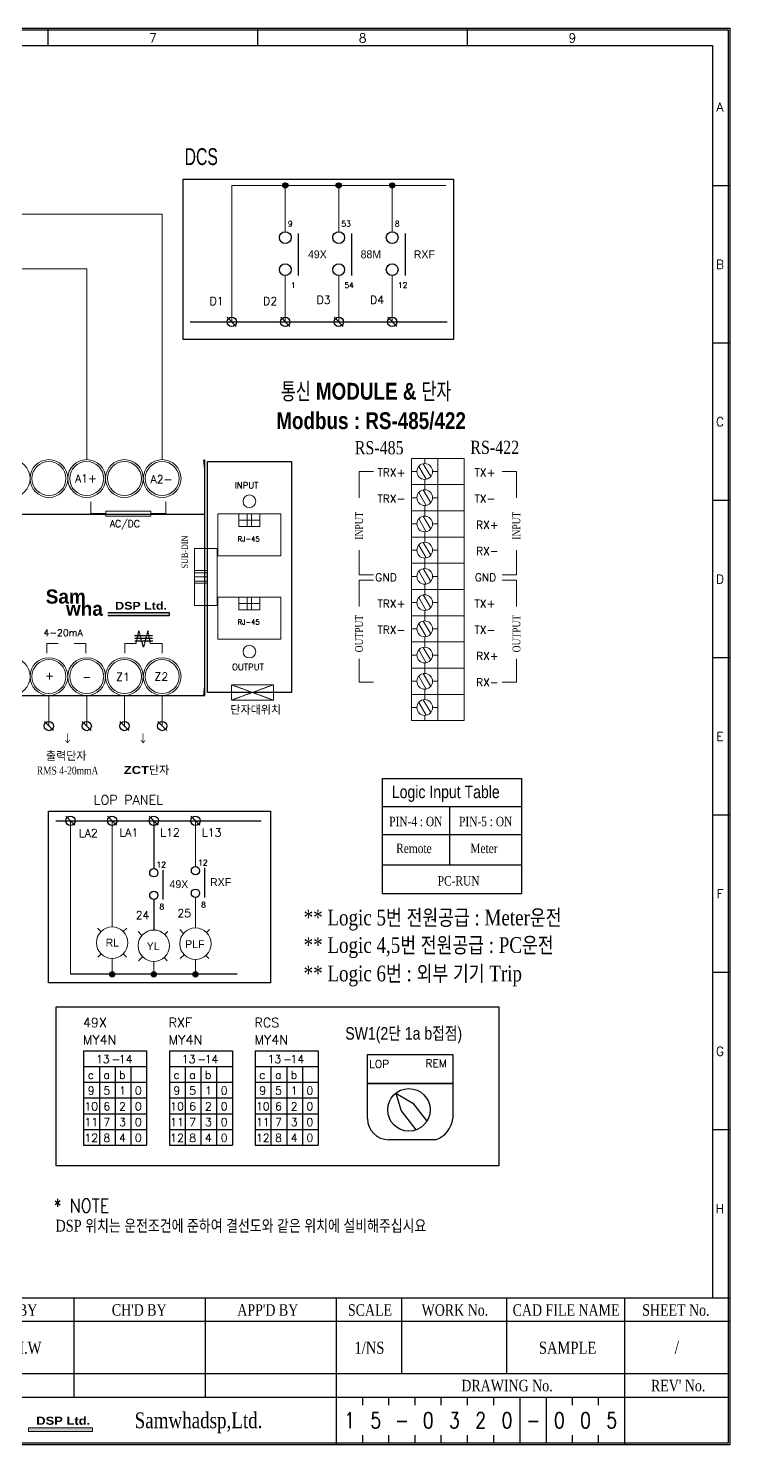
# Model space of a CAD drawing. Header units: millimetres. Extents: x 107 to 2900, y 85 to 3996.
# Drawn here: x 647 to 936, y 710 to 1293 of the extents above; entities that cross this region are included whole.
import ezdxf
from ezdxf.enums import TextEntityAlignment as Align
from ezdxf.lldxf.tags import DXFTag

# ---------------------------------------------------------------- set-up
doc = ezdxf.new("R2010")
doc.units = ezdxf.units.MM
doc.linetypes.add('DASHED2', pattern=[0.375, 0.25, -0.125])
for name, color, linetype in [('20', 2, 'Continuous'), ('30', 3, 'Continuous'), ('40', 4, 'Continuous'), ('70', 7, 'Continuous'), ('ASHADE', 7, 'Continuous')]:
    doc.layers.add(name, color=color, linetype=linetype)
doc.styles.add('ROMANC', font='ROMANC.SHX', dxfattribs={"width": 0.85})
doc.styles.add('ROMANS', font='ROMANS.shx', dxfattribs={"width": 0.7})
doc.styles.add('SD', font='ROMAND.shx', dxfattribs={"width": 0.8})
doc.styles.add('SIMPLEX', font='SIMPLEX')
doc.styles.add('SS', font='batang.ttc', dxfattribs={"width": 0.8})
doc.styles.get("Standard").update_dxf_attribs({"font": 'BareunDotumPro1.ttf'})
doc.styles.add('STYLE2', font='romant.shx')
doc.styles.add('굴림체', font='arial.ttf')
tags = doc.linetypes.add('HIDDEN', pattern=[0.375, 0.25, -0.125]).pattern_tags.tags
tags[6:7] = [DXFTag(74, 4), DXFTag(75, 0), DXFTag(340, '0'), DXFTag(46, 1.0), DXFTag(50, 0.0), DXFTag(44, 0.0), DXFTag(45, 0.0)]
tags[4:5] = [DXFTag(74, 4), DXFTag(75, 0), DXFTag(340, '0'), DXFTag(46, 1.0), DXFTag(50, 0.0), DXFTag(44, 0.0), DXFTag(45, 0.0)]

# ---------------------------------------------------------------- blocks, each defined once
blk = doc.blocks.new('abcde')
at = {"layer": 'ASHADE', "lineweight": 5}
blk.add_hatch(color=5, dxfattribs=at).paths.add_polyline_path([(6745.2, 94.9), (6745.2, 103.3), (6891.6, 103.3), (6891.6, 94.9)])
for p, q in [((6745.2, 94.9), (6745.2, 103.3)), ((6891.6, 103.3), (6891.6, 94.9))]:
    blk.add_line(p, q, dxfattribs=at)
at = {"layer": 'ASHADE', "color": 5, "lineweight": 5}
for p, q in [((6745.2, 103.3), (6891.6, 103.3)), ((6891.6, 94.9), (6745.2, 94.9))]:
    blk.add_line(p, q, dxfattribs=at)
at = {"layer": 'ASHADE', "lineweight": 5, "insert": (6763.1, 128.4), "char_height": 18.526, "width": 329.625, "attachment_point": 1}
blk.add_mtext('{\\fArial Black|b0|i0|c0|p34;DSP Ltd.}', dxfattribs=at)

msp = doc.modelspace()

# ---------------------------------------------------------------- hatches: boundary and pattern name
msp.add_hatch(color=5).paths.add_polyline_path([(679.904, 1050.874), (679.904, 1052.313), (705.185, 1052.313), (705.185, 1050.874)])
at = {"layer": '70'}
h = msp.add_hatch(dxfattribs=at)
h.set_pattern_fill('ANSI33', color=256, scale=2.16, style=0)
h.set_pattern_definition([(45, (2493.60167, 639.5972), (-0.38183766, 0.38183766), []), (45, (2493.9835, 639.5972), (-0.38183766, 0.38183766), [0.27, -0.135])])
h.paths.add_polyline_path([(753.057, 1229.198, 0.4142136), (751.977, 1228.118, 0.4142136), (753.057, 1227.038)])
h.paths.add_polyline_path([(753.057, 1229.198), (753.057, 1228.118), (754.137, 1228.118, 0.4142136)])
h.paths.add_polyline_path([(754.137, 1228.118), (753.057, 1228.118), (753.057, 1227.038, 0.4142136)])
h = msp.add_hatch(dxfattribs=at)
h.set_pattern_fill('ANSI33', color=256, scale=2.16, style=0)
h.set_pattern_definition([(45, (2515.6344, 639.5972), (-0.38183766, 0.38183766), []), (45, (2516.01626, 639.5972), (-0.38183766, 0.38183766), [0.27, -0.135])])
h.paths.add_polyline_path([(775.089, 1229.198, 0.4142136), (774.009, 1228.118, 0.4142136), (775.089, 1227.038)])
h.paths.add_polyline_path([(775.089, 1229.198), (775.089, 1228.118), (776.169, 1228.118, 0.4142136)])
h.paths.add_polyline_path([(776.169, 1228.118), (775.089, 1228.118), (775.089, 1227.038, 0.4142136)])
h = msp.add_hatch(dxfattribs=at)
h.set_pattern_fill('ANSI33', color=256, scale=2.16, style=0)
h.set_pattern_definition([(45, (2537.66717, 639.5972), (-0.38183766, 0.38183766), []), (45, (2538.049, 639.5972), (-0.38183766, 0.38183766), [0.27, -0.135])])
h.paths.add_polyline_path([(797.122, 1229.198, 0.4142136), (796.042, 1228.118, 0.4142136), (797.122, 1227.038)])
h.paths.add_polyline_path([(797.122, 1229.198), (797.122, 1228.118), (798.202, 1228.118, 0.4142136)])
h.paths.add_polyline_path([(798.202, 1228.118), (797.122, 1228.118), (797.122, 1227.038, 0.4142136)])
h = msp.add_hatch(dxfattribs=at)
h.set_pattern_fill('ANSI33', color=256, scale=2.16, style=0)
h.set_pattern_definition([(45, (2422.28194, 314.7752), (-0.38183766, 0.38183766), []), (45, (2422.6638, 314.7752), (-0.38183766, 0.38183766), [0.27, -0.135])])
h.paths.add_polyline_path([(681.737, 904.376, 0.4142136), (680.657, 903.296, 0.4142136), (681.737, 902.216)])
h.paths.add_polyline_path([(681.737, 904.376), (681.737, 903.296), (682.817, 903.296, 0.4142136)])
h.paths.add_polyline_path([(682.817, 903.296), (681.737, 903.296), (681.737, 902.216, 0.4142136)])
h = msp.add_hatch(dxfattribs=at)
h.set_pattern_fill('ANSI33', color=256, scale=2.16, style=0)
h.set_pattern_definition([(45, (2439.4466, 314.7752), (-0.38183766, 0.38183766), []), (45, (2439.8284, 314.7752), (-0.38183766, 0.38183766), [0.27, -0.135])])
h.paths.add_polyline_path([(698.902, 904.376, 0.4142136), (697.822, 903.296, 0.4142136), (698.902, 902.216)])
h.paths.add_polyline_path([(698.902, 904.376), (698.902, 903.296), (699.982, 903.296, 0.4142136)])
h.paths.add_polyline_path([(699.982, 903.296), (698.902, 903.296), (698.902, 902.216, 0.4142136)])
h = msp.add_hatch(dxfattribs=at)
h.set_pattern_fill('ANSI33', color=256, scale=2.16, style=0)
h.set_pattern_definition([(45, (2456.611, 314.7752), (-0.38183766, 0.38183766), []), (45, (2456.99285, 314.7752), (-0.38183766, 0.38183766), [0.27, -0.135])])
h.paths.add_polyline_path([(716.066, 904.376, 0.4142136), (714.986, 903.296, 0.4142136), (716.066, 902.216)])
h.paths.add_polyline_path([(716.066, 904.376), (716.066, 903.296), (717.146, 903.296, 0.4142136)])
h.paths.add_polyline_path([(717.146, 903.296), (716.066, 903.296), (716.066, 902.216, 0.4142136)])

# ---------------------------------------------------------------- linework, layer by layer
at = {"color": 0, "lineweight": 15}
for p, q in [((819.155, 1228.118), (731.013, 1228.118)), ((702.348, 1216.227), (370.634, 1216.227)), ((671.244, 1193.747), (378.78, 1193.747)), ((664.572, 966.531), (664.572, 903.296)), ((681.736, 966.532), (681.736, 922.784))]:
    msp.add_line(p, q, dxfattribs=at)
at = {"color": 0}
for p, q in [((758.353, 1208.26), (758.353, 1190.988)), ((780.386, 1208.26), (780.386, 1190.988)), ((802.418, 1208.26), (802.418, 1190.988)), ((732.866, 1170.063), (729.16, 1173.816)), ((754.899, 1170.063), (751.192, 1173.816)), ((776.932, 1170.063), (773.225, 1173.816)), ((798.965, 1170.063), (795.258, 1173.816)), ((657.557, 1003.646), (653.85, 1007.399)), ((673.109, 1003.646), (669.402, 1007.399)), ((688.651, 1003.646), (684.944, 1007.399)), ((704.203, 1003.646), (700.496, 1007.399)), ((666.425, 964.655), (662.718, 968.408)), ((683.59, 964.655), (679.883, 968.408)), ((700.753, 964.655), (697.046, 968.408)), ((717.917, 964.655), (714.21, 968.408)), ((702.577, 946.222), (702.577, 934.131)), ((719.742, 947.062), (719.742, 934.972))]:
    msp.add_line(p, q, dxfattribs=at)
at = {"linetype": 'DASHED2'}
for p, q in [((713.9, 1171.94), (819.815, 1171.94)), ((658.508, 966.532), (743.125, 966.532))]:
    msp.add_line(p, q, dxfattribs=at)
at = {"color": 7, "lineweight": 30}
for p, q in [((719.92, 1018.141), (719.92, 1115.167)), ((719.92, 1092.667), (389.356, 1092.667)), ((389.356, 1018.141), (719.92, 1018.141))]:
    msp.add_line(p, q, dxfattribs=at)
at = {"color": 5}
for p, q in [((679.904, 1052.313), (705.185, 1052.313)), ((705.185, 1050.874), (679.904, 1050.874)), ((705.185, 1052.313), (705.185, 1050.874))]:
    msp.add_line(p, q, dxfattribs=at)
at = {"color": 7, "linetype": 'DASHED2'}
for p, q in [((691.62, 1039.431), (692.773, 1044.655)), ((694.608, 1037.988), (692.773, 1044.655)), ((696.443, 1044.655), (694.608, 1037.988)), ((697.596, 1039.431), (696.443, 1044.655))]:
    msp.add_line(p, q, dxfattribs=at)
at = {"color": 7}
for p, q in [((694.679, 1042.606), (691.009, 1042.606)), ((694.71, 1041.558), (691.04, 1041.558)), ((694.814, 1040.515), (691.144, 1040.515)), ((698.349, 1042.606), (694.679, 1042.606)), ((698.38, 1041.558), (694.71, 1041.558)), ((698.484, 1040.515), (694.814, 1040.515))]:
    msp.add_line(p, q, dxfattribs=at)
for p, q in [((793.14, 936.362), (793.14, 983.873)), ((793.14, 983.873), (850.373, 983.873)), ((850.373, 983.873), (850.373, 936.362)), ((793.14, 972.341), (850.373, 972.341)), ((820.833, 948.355), (820.833, 972.341)), ((698.9, 966.532), (698.9, 946.789)), ((793.14, 960.809), (850.373, 960.809)), ((793.14, 948.355), (850.373, 948.355)), ((698.9, 934.131), (698.9, 921.523)), ((850.373, 936.362), (793.14, 936.362)), ((677.125, 920.856), (675.652, 922.329)), ((686.348, 920.856), (687.82, 922.329)), ((711.183, 920.146), (709.624, 921.705)), ((720.599, 920.512), (721.792, 921.705)), ((694.019, 919.306), (692.46, 920.865)), ((703.434, 919.672), (704.628, 920.865)), ((675.848, 910.356), (677.184, 911.692)), ((687.625, 910.356), (686.289, 911.692)), ((692.655, 908.892), (694.271, 910.508)), ((704.433, 908.892), (703.162, 910.163)), ((709.819, 909.733), (711.435, 911.348)), ((721.597, 909.733), (720.326, 911.003)), ((733.23, 903.296), (664.572, 903.296)), ((670.005, 871.791), (695.925, 871.791)), ((670.005, 871.791), (670.005, 832.911)), ((695.925, 871.791), (695.925, 832.911)), ((705.35, 871.791), (731.27, 871.791)), ((705.35, 871.791), (705.35, 832.911)), ((731.27, 871.791), (731.27, 832.911)), ((740.695, 871.791), (766.615, 871.791)), ((740.695, 871.791), (740.695, 832.911)), ((766.615, 871.791), (766.615, 832.911)), ((670.005, 865.311), (695.925, 865.311)), ((676.485, 865.311), (676.485, 832.911)), ((682.965, 865.311), (682.965, 832.911)), ((689.445, 865.311), (689.445, 832.911)), ((705.35, 865.311), (731.27, 865.311)), ((711.83, 865.311), (711.83, 832.911)), ((718.31, 865.311), (718.31, 832.911)), ((724.79, 865.311), (724.79, 832.911)), ((740.695, 865.311), (766.615, 865.311)), ((747.175, 865.311), (747.175, 832.911)), ((753.655, 865.311), (753.655, 832.911)), ((760.135, 865.311), (760.135, 832.911)), ((670.005, 858.831), (695.925, 858.831)), ((705.35, 858.831), (731.27, 858.831)), ((740.695, 858.831), (766.615, 858.831)), ((786.927, 858.315), (822.065, 858.315)), ((786.927, 843.844), (786.927, 858.315)), ((822.065, 858.315), (822.065, 843.906)), ((670.005, 852.351), (695.925, 852.351)), ((705.35, 852.351), (731.27, 852.351)), ((740.695, 852.351), (766.615, 852.351)), ((798.633, 854.362), (800.771, 847.031)), ((798.633, 854.362), (805.621, 850.228)), ((670.005, 845.871), (695.925, 845.871)), ((705.35, 845.871), (731.27, 845.871)), ((740.695, 845.871), (766.615, 845.871)), ((800.771, 847.031), (806.851, 839.201)), ((805.621, 850.228), (811.388, 842.802)), ((670.005, 839.391), (695.925, 839.391)), ((705.35, 839.391), (731.27, 839.391)), ((740.695, 839.391), (766.615, 839.391)), ((814.851, 835.167), (795.679, 835.167)), ((670.005, 832.911), (695.925, 832.911)), ((705.35, 832.911), (731.27, 832.911)), ((740.695, 832.911), (766.615, 832.911))]:
    msp.add_line(p, q)
at = {"color": 1}
for points in [[(710.941, 1230.68), (822.307, 1230.68), (822.307, 1164.646), (710.941, 1164.646)], [(655.505, 970.459), (746.962, 970.459), (746.962, 899.831), (655.505, 899.831)]]:
    msp.add_lwpolyline(points, close=True, dxfattribs=at)
at = {"color": 3}
msp.add_lwpolyline([(658.683, 889.891), (841.097, 889.891), (841.097, 824.44), (658.683, 824.44)], close=True, dxfattribs=at)
msp.add_lwpolyline([(786.927, 870.255), (822.065, 870.255), (822.065, 858.315), (786.927, 858.315)], close=True)
at = {"color": 0}
for centre, radius in [((753.057, 1206.64), 2.43), ((775.089, 1206.64), 2.43), ((797.122, 1206.64), 2.43), ((753.057, 1193.418), 2.43), ((775.089, 1193.418), 2.43), ((797.122, 1193.418), 2.43), ((731.013, 1171.94), 1.924), ((753.046, 1171.94), 1.924), ((775.078, 1171.94), 1.924), ((797.111, 1171.94), 1.924), ((655.703, 1005.522), 1.924), ((671.255, 1005.522), 1.924), ((686.797, 1005.522), 1.924), ((702.349, 1005.522), 1.924), ((664.572, 966.532), 1.924), ((681.736, 966.532), 1.924), ((698.9, 966.532), 1.924), ((716.064, 966.532), 1.924), ((698.9, 945.088), 1.701), ((716.064, 945.928), 1.701), ((698.9, 935.832), 1.701), ((716.064, 936.673), 1.701)]:
    msp.add_circle(centre, radius, dxfattribs=at)
at = {"color": 7, "lineweight": 15}
for centre, radius in [((640.154, 1107.423), 7.774), ((655.702, 1107.423), 7.774), ((655.704, 1107.423), 6.998), ((671.251, 1107.423), 7.775), ((671.251, 1107.423), 6.997), ((686.8, 1107.423), 7.774), ((686.802, 1107.423), 6.997), ((702.349, 1107.423), 7.775), ((702.348, 1107.423), 6.996), ((640.154, 1025.887), 7.774), ((655.702, 1025.887), 7.774), ((655.704, 1025.887), 6.998), ((671.251, 1025.887), 7.775), ((671.251, 1025.887), 6.997), ((686.8, 1025.887), 7.774), ((686.802, 1025.887), 6.997), ((702.349, 1025.887), 7.775), ((702.348, 1025.887), 6.996)]:
    msp.add_circle(centre, radius, dxfattribs=at)
msp.add_circle((803.993, 847.459), 8.739)
for centre, radius, start, end in [((795.679, 843.906), 8.739, 180, 270), ((811.797, 845.035), 10.33, 287.196567, 353.724242)]:
    msp.add_arc(centre, radius, start, end)
for points in [[(719.423, 1115.167), (719.423, 1115.155), (719.414, 1115.147), (719.404, 1115.147), (719.393, 1115.147), (719.385, 1115.155), (719.385, 1115.167), (719.385, 1115.177), (719.393, 1115.188), (719.404, 1115.188), (719.414, 1115.188), (719.423, 1115.177), (719.423, 1115.167)], [(719.938, 1027.007), (719.938, 1026.995), (719.932, 1026.988), (719.92, 1026.988), (719.909, 1026.988), (719.897, 1026.995), (719.897, 1027.007), (719.897, 1027.016), (719.909, 1027.026), (719.92, 1027.026), (719.932, 1027.026), (719.938, 1027.016), (719.938, 1027.007)], [(719.423, 1018.141), (719.423, 1018.132), (719.414, 1018.123), (719.404, 1018.123), (719.393, 1018.123), (719.385, 1018.132), (719.385, 1018.141), (719.385, 1018.153), (719.393, 1018.162), (719.404, 1018.162), (719.414, 1018.162), (719.423, 1018.153), (719.423, 1018.141)]]:
    msp.add_open_spline(points, degree=3, knots=[0, 0, 0, 0, 1, 1, 1, 2, 2, 2, 3, 3, 3, 4, 4, 4, 4], dxfattribs=at)
for points in [[(719.92, 1109.944), (719.77, 1111.688), (719.596, 1113.428), (719.404, 1115.167)], [(719.404, 1018.141), (719.596, 1019.881), (719.77, 1021.622), (719.92, 1023.366)]]:
    msp.add_open_spline(points, degree=3, dxfattribs=at)
at = {"layer": '20', "color": 7}
for p, q in [((122.478, 1285.675), (929.022, 1285.675)), ((929.022, 1285.675), (929.022, 770.083))]:
    msp.add_line(p, q, dxfattribs=at)
at = {"layer": '30', "color": 7}
for p, q in [((655.35, 1285.675), (655.35, 1292.803)), ((741.75, 1285.675), (741.75, 1292.803)), ((828.15, 1285.675), (828.15, 1292.803)), ((936.15, 1228.003), (929.022, 1228.003)), ((936.15, 1163.203), (929.022, 1163.203)), ((936.15, 1098.403), (929.022, 1098.403)), ((936.15, 1033.603), (929.022, 1033.603)), ((936.15, 968.803), (929.022, 968.803)), ((936.15, 904.003), (929.022, 904.003)), ((936.15, 839.203), (929.022, 839.203))]:
    msp.add_line(p, q, dxfattribs=at)
at = {"layer": '40', "color": 7}
for p, q in [((666.15, 729.043), (666.15, 770.083)), ((720.15, 729.043), (720.15, 770.083)), ((774.15, 709.603), (774.15, 770.083)), ((801.15, 738.763), (801.15, 770.083)), ((844.35, 738.763), (844.35, 770.083)), ((892.95, 738.763), (892.95, 770.083)), ((936.15, 760.363), (612.15, 760.363)), ((935.718, 738.763), (612.15, 738.763)), ((892.95, 709.603), (892.95, 738.763)), ((935.718, 729.043), (612.15, 729.043)), ((784.95, 725.803), (784.95, 729.043)), ((795.75, 725.803), (795.75, 729.043)), ((806.55, 725.803), (806.55, 729.043)), ((817.35, 725.803), (817.35, 729.043)), ((828.15, 725.803), (828.15, 729.043)), ((838.982, 725.803), (838.982, 729.043)), ((871.35, 725.803), (871.35, 729.043)), ((882.15, 725.803), (882.15, 729.043)), ((784.95, 710.251), (784.95, 713.491)), ((795.75, 710.251), (795.75, 713.491)), ((806.55, 710.251), (806.55, 713.491)), ((817.35, 710.251), (817.35, 713.491)), ((828.15, 710.251), (828.15, 713.491)), ((838.982, 710.251), (838.982, 713.491)), ((871.35, 710.251), (871.35, 713.491)), ((882.15, 710.251), (882.15, 713.491))]:
    msp.add_line(p, q, dxfattribs=at)
at = {"layer": '40', "color": 7, "linetype": 'HIDDEN'}
for p, q in [((849.896, 710.251), (849.896, 729.043)), ((860.696, 710.251), (860.696, 729.043))]:
    msp.add_line(p, q, dxfattribs=at)
at = {"layer": '70', "lineweight": 15}
for p, q in [((731.013, 1228.118), (731.013, 1171.94)), ((753.057, 1228.118), (753.057, 1209.07)), ((775.089, 1228.118), (775.089, 1209.07)), ((797.122, 1228.118), (797.122, 1209.07)), ((702.35, 1115.167), (702.348, 1216.227)), ((671.246, 1115.167), (671.244, 1193.747)), ((753.046, 1190.988), (753.046, 1171.94)), ((775.078, 1190.988), (775.078, 1171.94)), ((797.111, 1190.988), (797.111, 1171.94)), ((702.349, 1131.761), (702.349, 1148.337)), ((826.708, 1115.731), (805.108, 1115.731)), ((805.108, 1115.731), (805.108, 1104.931)), ((810.508, 1115.731), (810.508, 1113.571)), ((815.908, 1115.731), (815.908, 1104.931)), ((826.708, 1115.731), (826.708, 1104.931)), ((789.351, 1110.331), (783.508, 1110.331)), ((783.508, 1110.331), (783.508, 1099.531)), ((807.268, 1110.331), (805.108, 1110.331)), ((808.045, 1112.437), (811.1, 1107.146)), ((809.916, 1113.517), (812.97, 1108.226)), ((815.908, 1110.331), (813.748, 1110.331)), ((842.465, 1110.331), (848.308, 1110.331)), ((848.308, 1110.331), (848.308, 1099.531)), ((826.708, 1104.931), (805.108, 1104.931)), ((826.708, 1104.931), (805.108, 1104.931)), ((805.108, 1104.931), (805.108, 1094.131)), ((809.916, 1102.717), (812.97, 1097.426)), ((810.508, 1107.091), (810.508, 1104.931)), ((810.508, 1104.931), (810.508, 1102.771)), ((815.908, 1104.931), (815.908, 1094.131)), ((826.708, 1104.931), (826.708, 1094.131)), ((672.944, 1093.003), (672.944, 1097.825)), ((703.849, 1093.003), (703.849, 1097.825)), ((807.268, 1099.531), (805.108, 1099.531)), ((808.045, 1101.637), (811.1, 1096.346)), ((815.908, 1099.531), (813.748, 1099.531)), ((679.165, 1093.003), (672.944, 1093.003)), ((679.165, 1094.024), (697.628, 1094.024)), ((679.165, 1091.914), (679.165, 1094.024)), ((697.628, 1091.914), (679.165, 1091.914)), ((697.628, 1091.914), (697.628, 1094.024)), ((697.628, 1093.003), (703.849, 1093.003)), ((826.708, 1094.131), (805.108, 1094.131)), ((826.708, 1094.131), (805.108, 1094.131)), ((805.108, 1094.131), (805.108, 1083.331)), ((808.045, 1090.837), (811.1, 1085.546)), ((809.916, 1091.917), (812.97, 1086.626)), ((810.508, 1096.291), (810.508, 1094.131)), ((810.508, 1094.131), (810.508, 1091.971)), ((815.908, 1094.131), (815.908, 1083.331)), ((826.708, 1094.131), (826.708, 1083.331)), ((807.268, 1088.731), (805.108, 1088.731)), ((810.508, 1085.491), (810.508, 1083.331)), ((815.908, 1088.731), (813.748, 1088.731)), ((805.108, 1083.331), (805.108, 1072.531)), ((826.708, 1083.331), (805.108, 1083.331)), ((826.708, 1083.331), (805.108, 1083.331)), ((808.045, 1080.037), (811.1, 1074.746)), ((809.916, 1081.117), (812.97, 1075.826)), ((810.508, 1083.331), (810.508, 1081.171)), ((815.908, 1083.331), (815.908, 1072.531)), ((826.708, 1083.331), (826.708, 1072.531)), ((715.713, 1078.664), (715.713, 1055.119)), ((715.713, 1078.664), (720.97, 1078.664)), ((720.97, 1078.664), (720.97, 1055.119)), ((783.508, 1077.931), (783.508, 1067.793)), ((807.268, 1077.931), (805.108, 1077.931)), ((810.508, 1074.691), (810.508, 1072.531)), ((815.908, 1077.931), (813.748, 1077.931)), ((848.308, 1077.931), (848.308, 1067.793)), ((720.97, 1069.488), (715.713, 1069.488)), ((715.713, 1064.295), (715.713, 1069.488)), ((720.97, 1068.623), (715.713, 1068.623)), ((720.97, 1064.295), (720.97, 1069.488)), ((789.351, 1067.793), (783.508, 1067.793)), ((826.708, 1072.531), (805.108, 1072.531)), ((826.708, 1072.531), (805.108, 1072.531)), ((805.108, 1072.531), (805.108, 1061.731)), ((808.045, 1069.237), (811.1, 1063.946)), ((809.916, 1070.317), (812.97, 1065.026)), ((810.508, 1072.531), (810.508, 1070.371)), ((815.908, 1072.531), (815.908, 1061.731)), ((826.708, 1072.531), (826.708, 1061.731)), ((842.465, 1067.793), (848.308, 1067.793)), ((715.713, 1066.891), (720.97, 1066.891)), ((720.97, 1066.891), (715.713, 1066.891)), ((720.97, 1065.16), (715.713, 1065.16)), ((720.97, 1064.295), (715.713, 1064.295)), ((789.351, 1065.545), (783.508, 1065.545)), ((783.508, 1065.545), (783.508, 1054.745)), ((807.268, 1067.131), (805.108, 1067.131)), ((826.708, 1061.731), (805.108, 1061.731)), ((826.708, 1061.731), (805.108, 1061.731)), ((805.108, 1061.731), (805.108, 1050.931)), ((810.508, 1063.891), (810.508, 1061.731)), ((810.508, 1061.731), (810.508, 1059.571)), ((815.908, 1067.131), (813.748, 1067.131)), ((815.908, 1061.731), (815.908, 1050.931)), ((826.708, 1061.731), (826.708, 1050.931)), ((842.465, 1065.545), (848.308, 1065.545)), ((848.308, 1065.545), (848.308, 1054.745)), ((807.268, 1056.331), (805.108, 1056.331)), ((808.045, 1058.437), (811.1, 1053.146)), ((809.916, 1059.517), (812.97, 1054.226)), ((815.908, 1056.331), (813.748, 1056.331)), ((720.97, 1055.119), (715.713, 1055.119)), ((826.708, 1050.931), (805.108, 1050.931)), ((826.708, 1050.931), (805.108, 1050.931)), ((805.108, 1050.931), (805.108, 1040.131)), ((810.508, 1053.091), (810.508, 1050.931)), ((810.508, 1050.931), (810.508, 1048.771)), ((815.908, 1050.931), (815.908, 1040.131)), ((826.708, 1050.931), (826.708, 1040.131)), ((807.268, 1045.531), (805.108, 1045.531)), ((808.045, 1047.637), (811.1, 1042.346)), ((809.916, 1048.717), (812.97, 1043.426)), ((815.908, 1045.531), (813.748, 1045.531)), ((654.845, 1039.431), (654.845, 1035.484)), ((659.434, 1039.431), (654.845, 1039.431)), ((666.079, 1039.431), (670.868, 1039.431)), ((670.868, 1039.431), (670.868, 1035.484)), ((687.031, 1039.431), (687.031, 1035.484)), ((691.62, 1039.431), (687.031, 1039.431)), ((697.596, 1039.431), (702.384, 1039.431)), ((702.384, 1039.431), (702.384, 1035.484)), ((826.708, 1040.131), (805.108, 1040.131)), ((826.708, 1040.131), (805.108, 1040.131)), ((805.108, 1040.131), (805.108, 1029.331)), ((810.508, 1042.291), (810.508, 1040.131)), ((810.508, 1040.131), (810.508, 1037.971)), ((815.908, 1040.131), (815.908, 1029.331)), ((826.708, 1040.131), (826.708, 1029.331)), ((783.508, 1033.145), (783.508, 1023.567)), ((807.268, 1034.731), (805.108, 1034.731)), ((808.045, 1036.837), (811.1, 1031.546)), ((809.916, 1037.917), (812.97, 1032.626)), ((815.908, 1034.731), (813.748, 1034.731)), ((848.308, 1033.145), (848.308, 1023.567)), ((826.708, 1029.331), (805.108, 1029.331)), ((826.708, 1029.331), (805.108, 1029.331)), ((826.708, 1029.331), (805.108, 1029.331)), ((805.108, 1029.331), (805.108, 1018.531)), ((809.916, 1027.117), (812.97, 1021.826)), ((810.508, 1031.491), (810.508, 1029.331)), ((810.508, 1029.331), (810.508, 1027.171)), ((815.908, 1029.331), (815.908, 1018.531)), ((826.708, 1029.331), (826.708, 1018.531)), ((789.351, 1023.567), (783.508, 1023.567)), ((807.268, 1023.931), (805.108, 1023.931)), ((808.045, 1026.037), (811.1, 1020.746)), ((810.508, 1020.691), (810.508, 1018.531)), ((815.908, 1023.931), (813.748, 1023.931)), ((842.465, 1023.567), (848.308, 1023.567)), ((655.703, 1005.522), (655.703, 1018.113)), ((671.255, 1005.522), (671.255, 1018.112)), ((686.797, 1005.522), (686.797, 1018.113)), ((702.349, 1005.522), (702.349, 1018.112)), ((826.708, 1018.531), (805.108, 1018.531)), ((826.708, 1018.531), (805.108, 1018.531)), ((805.108, 1018.531), (805.108, 1007.731)), ((808.045, 1015.237), (811.1, 1009.946)), ((809.916, 1016.317), (812.97, 1011.026)), ((810.508, 1018.531), (810.508, 1016.371)), ((815.908, 1018.531), (815.908, 1007.731)), ((826.708, 1018.531), (826.708, 1007.731)), ((807.268, 1013.131), (805.108, 1013.131)), ((810.508, 1009.891), (810.508, 1007.731)), ((815.908, 1013.131), (813.748, 1013.131)), ((826.708, 1007.731), (805.108, 1007.731)), ((716.064, 947.629), (716.064, 966.532)), ((716.064, 922.363), (716.064, 934.972)), ((681.737, 903.296), (681.736, 909.824)), ((698.902, 903.296), (698.9, 908.563)), ((716.066, 903.296), (716.065, 909.403))]:
    msp.add_line(p, q, dxfattribs=at)
at = {"layer": '70', "lineweight": 30}
for p, q in [((720.97, 1019.282), (720.97, 1114.501)), ((720.97, 1114.501), (755.595, 1114.501)), ((755.595, 1114.501), (755.595, 1019.282)), ((755.595, 1019.282), (720.97, 1019.282))]:
    msp.add_line(p, q, dxfattribs=at)
at = {"layer": '70', "color": 4, "lineweight": 15}
for p, q in [((725.298, 1075.548), (725.298, 1092.86)), ((725.298, 1092.86), (751.267, 1092.86)), ((733.955, 1087.666), (733.955, 1092.86)), ((737.417, 1087.666), (737.417, 1092.86)), ((739.148, 1092.86), (739.148, 1087.666)), ((742.611, 1092.86), (742.611, 1087.666)), ((751.267, 1092.86), (751.267, 1075.548)), ((733.955, 1090.263), (742.611, 1090.263)), ((733.955, 1087.666), (742.611, 1087.666)), ((751.267, 1075.548), (725.298, 1075.548)), ((725.298, 1058.586), (751.267, 1058.586)), ((725.298, 1041.274), (725.298, 1058.586)), ((733.955, 1053.392), (733.955, 1058.586)), ((733.955, 1055.989), (742.611, 1055.989)), ((737.417, 1053.392), (737.417, 1058.586)), ((739.148, 1058.586), (739.148, 1053.392)), ((742.611, 1058.586), (742.611, 1053.392)), ((751.267, 1058.586), (751.267, 1041.274)), ((733.955, 1053.392), (742.611, 1053.392)), ((751.267, 1041.274), (725.298, 1041.274))]:
    msp.add_line(p, q, dxfattribs=at)
at = {"layer": '70', "linetype": 'DASHED2', "lineweight": 15}
for p, q in [((719.92, 1050.476), (719.92, 1082.876)), ((720.97, 1078.664), (725.004, 1078.664)), ((725.004, 1078.664), (725.004, 1055.119)), ((719.92, 1069.916), (719.92, 1063.436)), ((725.004, 1055.119), (719.239, 1055.119))]:
    msp.add_line(p, q, dxfattribs=at)
at = {"layer": '70', "color": 0, "linetype": 'DASHED2', "lineweight": 13}
for p, q in [((748.176, 1016.142), (730.863, 1022.536)), ((730.863, 1016.142), (748.176, 1022.536)), ((748.176, 1022.536), (730.863, 1022.536)), ((730.863, 1022.536), (730.863, 1016.142))]:
    msp.add_line(p, q, dxfattribs=at)
at = {"layer": '70', "lineweight": 13}
for p, q in [((748.176, 1016.142), (748.176, 1022.536)), ((739.366, 1019.282), (730.863, 1016.142)), ((730.863, 1016.142), (748.176, 1016.142)), ((730.863, 1016.142), (748.176, 1016.142)), ((748.176, 1016.142), (739.673, 1019.282))]:
    msp.add_line(p, q, dxfattribs=at)
at = {"layer": '70', "color": 7}
msp.add_line((115.35, 770.083), (936.15, 770.083), dxfattribs=at)
for points in [[(936.15, 709.603), (115.35, 709.603), (115.35, 1292.803), (936.15, 1292.803)], [(935.502, 710.251), (115.998, 710.251), (115.998, 1292.155), (935.502, 1292.155)]]:
    msp.add_lwpolyline(points, close=True, dxfattribs=at)
at = {"layer": '70'}
for centre in [(753.057, 1228.118), (775.089, 1228.118), (797.122, 1228.118), (681.737, 903.296), (698.902, 903.296), (716.066, 903.296)]:
    msp.add_circle(centre, 1.08, dxfattribs=at)
at = {"layer": '70', "lineweight": 15}
for centre, radius in [((810.508, 1110.331), 3.24), ((810.508, 1099.531), 3.24), ((738.283, 1098.054), 2.597), ((810.508, 1088.731), 3.24), ((810.508, 1077.931), 3.24), ((810.508, 1067.131), 3.24), ((810.508, 1056.331), 3.24), ((810.508, 1045.531), 3.24), ((738.283, 1036.165), 2.597), ((810.508, 1034.731), 3.24), ((810.508, 1023.931), 3.24), ((810.508, 1013.131), 3.24), ((681.736, 916.304), 6.48), ((698.899, 915.043), 6.48), ((716.063, 915.883), 6.48)]:
    msp.add_circle(centre, radius, dxfattribs=at)

# ---------------------------------------------------------------- block references
at = {"color": 0, "xscale": 0.18, "yscale": 0.18, "zscale": 0.18}
msp.add_blockref('abcde', (-566.873, 698.006), dxfattribs=at)

# ---------------------------------------------------------------- texts
at = {"color": 0, "style": 'STYLE2'}
for s, height, p in [('9', 2.306, (754.122, 1211.171)), ('53', 2.3063, (776.154, 1211.171)), ('8', 2.306, (798.187, 1211.171)), ('1', 2.306, (755.378, 1185.893)), ('54', 2.3063, (777.411, 1185.893)), ('12', 2.3063, (799.444, 1185.893)), ('D1', 3.2947, (721.892, 1178.87)), ('D2', 3.2947, (743.935, 1178.87)), ('D3', 3.2947, (765.968, 1179.342)), ('D4', 3.2947, (788.001, 1179.342)), ('A1+', 3.2947, (666.44, 1105.844)), ('A2-', 3.2947, (697.544, 1105.463)), ('TRX+', 3.211, (791.107, 1108.317)), ('TX+', 3.211, (831.076, 1108.317)), ('INPUT', 2.5736, (732.203, 1103.315)), ('TRX-', 3.211, (791.107, 1097.517)), ('TX-', 3.211, (831.076, 1097.517)), ('AC/DC', 2.8149, (680.753, 1087.422)), ('RX+', 3.211, (831.717, 1086.738)), ('RJ-45', 2.0589, (733.42, 1081.546)), ('RX-', 3.211, (831.717, 1075.938)), ('GND', 3.211, (790.16, 1065.138)), ('GND', 3.211, (831.105, 1065.138)), ('TRX+', 3.211, (791.107, 1054.317)), ('TX+', 3.211, (831.076, 1054.317)), ('4-20mA', 2.8149, (653.462, 1042.504)), ('RJ-45', 2.0589, (733.42, 1047.272)), ('TRX-', 3.211, (791.107, 1043.517)), ('TX-', 3.211, (831.076, 1043.517)), ('RX+', 3.211, (831.717, 1032.738)), ('+', 3.295, (654.15, 1024.612)), ('Z1', 3.2947, (683.358, 1024.065)), ('Z2', 3.2947, (699.167, 1024.231)), ('OUTPUT', 2.5736, (731.111, 1028.522)), ('-', 3.295, (669.444, 1024.065)), ('RX-', 3.211, (831.717, 1021.938)), ('LA2', 3.2947, (668.028, 959.773)), ('LA1', 3.2947, (684.715, 959.982)), ('L12', 3.2947, (701.552, 959.982)), ('L13', 3.2947, (718.716, 959.982)), ('12', 2.3063, (699.964, 947.302)), ('12', 2.3063, (717.129, 948.142)), ('8', 2.306, (718.385, 930.832)), ('24', 3.2947, (691.433, 925.977)), ('8', 2.306, (701.221, 929.992)), ('25', 3.2947, (708.598, 926.818)), ('13', 3.2947, (675.083, 866.705)), ('14', 3.2947, (684.517, 866.705)), ('13', 3.2947, (710.428, 866.705)), ('14', 3.2947, (719.863, 866.705)), ('13', 3.2947, (745.774, 866.705)), ('14', 3.2947, (755.208, 866.705)), ('-', 3.295, (681.474, 866.705)), ('b', 3.295, (684.619, 860.225)), ('-', 3.295, (716.819, 866.705)), ('b', 3.295, (719.964, 860.225)), ('-', 3.295, (752.164, 866.705)), ('b', 3.295, (755.309, 860.225)), ('LOP', 3.211, (787.628, 864.744)), ('REM', 3.211, (810.859, 865.061)), ('c', 3.295, (671.659, 860.225)), ('a', 3.295, (678.139, 860.225)), ('c', 3.295, (707.004, 860.225)), ('a', 3.295, (713.484, 860.225)), ('c', 3.295, (742.349, 860.225)), ('a', 3.295, (748.829, 860.225)), ('9', 3.295, (671.659, 853.745)), ('5', 3.295, (678.139, 853.745)), ('1', 3.295, (684.619, 853.745)), ('0', 3.295, (691.099, 853.745)), ('9', 3.295, (707.004, 853.745)), ('5', 3.295, (713.484, 853.745)), ('1', 3.295, (719.964, 853.745)), ('0', 3.295, (726.444, 853.745)), ('9', 3.295, (742.349, 853.745)), ('5', 3.295, (748.829, 853.745)), ('1', 3.295, (755.309, 853.745)), ('0', 3.295, (761.789, 853.745)), ('10', 3.2947, (670.303, 847.265)), ('6', 3.295, (678.139, 847.265)), ('2', 3.295, (684.619, 847.265)), ('0', 3.295, (691.099, 847.265)), ('10', 3.2947, (705.648, 847.265)), ('6', 3.295, (713.484, 847.265)), ('2', 3.295, (719.964, 847.265)), ('0', 3.295, (726.444, 847.265)), ('10', 3.2947, (740.993, 847.265)), ('6', 3.295, (748.829, 847.265)), ('2', 3.295, (755.309, 847.265)), ('0', 3.295, (761.789, 847.265)), ('11', 3.2947, (670.303, 840.785)), ('7', 3.295, (678.139, 840.785)), ('3', 3.295, (684.619, 840.785)), ('0', 3.295, (691.099, 840.785)), ('11', 3.2947, (705.648, 840.785)), ('7', 3.295, (713.484, 840.785)), ('3', 3.295, (719.964, 840.785)), ('0', 3.295, (726.444, 840.785)), ('11', 3.2947, (740.993, 840.785)), ('7', 3.295, (748.829, 840.785)), ('3', 3.295, (755.309, 840.785)), ('0', 3.295, (761.789, 840.785)), ('12', 3.2947, (670.303, 834.305)), ('8', 3.295, (678.139, 834.305)), ('4', 3.295, (684.619, 834.305)), ('0', 3.295, (691.099, 834.305)), ('12', 3.2947, (705.648, 834.305)), ('8', 3.295, (713.484, 834.305)), ('4', 3.295, (719.964, 834.305)), ('0', 3.295, (726.444, 834.305)), ('12', 3.2947, (740.993, 834.305)), ('8', 3.295, (748.829, 834.305)), ('4', 3.295, (755.309, 834.305)), ('0', 3.295, (761.789, 834.305))]:
    msp.add_text(s, height=height, dxfattribs=at).set_placement(p)
at = {"color": 0, "linetype": 'Continuous'}
for s, p in [('49X', (766.282, 1199.753)), ('88M', (788.314, 1199.753)), ('RXF', (810.347, 1199.753)), ('49X', (709.245, 940.411)), ('RXF', (726.41, 941.252)), ('RL', (681.834, 916.343)), ('YL', (698.641, 914.879)), ('PLF', (715.806, 915.719))]:
    msp.add_text(s, height=3.24, dxfattribs=at).set_placement(p, align=Align.MIDDLE)
at = {"color": 0, "width": 0.8}
for s, height, style, p in [('RS-485', 5.4432, 'SS', (781.695, 1117.402)), ('RS-422', 5.4432, 'SS', (829.309, 1117.535)), ('RMS 4-20mmA', 3.24, 'SS', (650.69, 985.563)), ('Logic Input Table', 5.184, '굴림체', (796.964, 975.813)), ('PIN-4 : ON', 3.888, 'SS', (795.862, 964.269)), ('PIN-5 : ON', 3.888, 'SS', (824.665, 964.269)), ('Remote', 3.888, 'SS', (798.754, 953.202)), ('Meter', 3.888, 'SS', (829.295, 953.202)), ('PC-RUN', 3.888, 'SS', (815.869, 939.822)), ('** Logic 6번 : 외부 기기 Trip ', 6.48, 'SS', (760.636, 900.391)), ('SW1(2단 1a b접점)', 5.184, '굴림체', (777.789, 876.37)), ('DSP 위치는 운전조건에 준하여 결선도와 같은 위치에 설비해주십시요', 4.86, 'SS', (658.39, 797.345))]:
    msp.add_text(s, height=height, dxfattribs=dict(at, style=style)).set_placement(p)
at = {"color": 0, "style": 'SS', "width": 0.8}
for s, height, p in [('INPUT', 3.24, (785.053, 1082.242)), ('INPUT', 3.24, (849.852, 1082.242)), ('SUB-DIN', 2.5969, (712.948, 1070.403)), ('OUTPUT', 3.24, (785.053, 1035.858)), ('OUTPUT', 3.24, (849.925, 1035.858))]:
    msp.add_text(s, height=height, rotation=90, dxfattribs=at).set_placement(p)
at = {"style": 'STYLE2'}
for s, p in [('LOP PANEL', (674.132, 973.144)), ('49X', (669.662, 881.474)), ('RXF', (705.007, 881.474)), ('RCS', (740.352, 881.474)), ('MY4N', (669.662, 874.416)), ('MY4N', (705.007, 874.416)), ('MY4N', (740.352, 874.416))]:
    msp.add_text(s, height=3.8532, dxfattribs=at).set_placement(p)
at = {"color": 3, "style": 'SS', "width": 0.8}
for s, p in [('** Logic 5번 전원공급 : Meter운전', (760.636, 923.419)), ('** Logic 4,5번 전원공급 : PC운전', (760.636, 912.085))]:
    msp.add_text(s, height=6.48, dxfattribs=at).set_placement(p)
at = {"color": 7, "style": 'ROMANC', "width": 0.85}
msp.add_text('* NOTE', height=5.6712, dxfattribs=at).set_placement((657.621, 805.159))
at = {"color": 7, "linetype": 'Continuous', "style": 'SS', "width": 0.8}
msp.add_text('Samwhadsp,Ltd.', height=6.48, dxfattribs=at).set_placement((691.023, 716.399))
at = {"color": 7, "linetype": 'Continuous', "style": 'SD', "width": 0.8}
for s, p in [('1', (779.55, 719.647)), ('5', (790.35, 719.647)), ('-', (801.15, 719.647)), ('0', (811.95, 719.647)), ('3', (822.75, 719.647)), ('2', (833.55, 719.647)), ('0', (844.382, 719.647)), ('-', (855.296, 719.647)), ('0', (865.95, 719.647)), ('0', (876.75, 719.647)), ('5', (887.55, 719.647))]:
    msp.add_text(s, height=6.48, dxfattribs=at).set_placement(p, align=Align.MIDDLE)
at = {"color": 20, "insert": (654.391, 1061.739), "char_height": 5.832, "width": 20.9576, "attachment_point": 1}
msp.add_mtext('{\\fPump Demi Bold LET|b0|i0|c0|p2;Sam}', dxfattribs=at)
at = {"color": 5, "insert": (662.74, 1056.747), "char_height": 5.832, "width": 20.9576, "attachment_point": 1}
msp.add_mtext('{\\fPump Demi Bold LET|b0|i0|c0|p2;wha}', dxfattribs=at)
at = {"color": 0, "insert": (683.003, 1056.645), "char_height": 3.19884, "width": 28.36295, "attachment_point": 1}
msp.add_mtext('{\\fArial Black|b0|i0|c0|p34;DSP Ltd.}', dxfattribs=at)
at = {"layer": '30', "color": 7, "style": 'SIMPLEX'}
for s, p in [('7', (698.55, 1288.816)), ('8', (784.95, 1288.816)), ('9', (871.35, 1288.816)), ('A', (932.154, 1260.403)), ('B', (932.154, 1195.603)), ('C', (932.154, 1130.803)), ('D', (932.154, 1066.003)), ('E', (932.154, 1001.203)), ('F', (932.154, 936.403)), ('G', (932.154, 871.603)), ('H', (932.154, 806.803))]:
    msp.add_text(s, height=3.672, dxfattribs=at).set_placement(p, align=Align.MIDDLE)
at = {"layer": '40', "color": 7, "style": 'SS', "width": 0.8}
for s, height, p in [("DR'N BY", 4.752, (639.634, 762.706)), ("CH'D BY", 4.752, (692.89, 762.706)), ("APP'D BY", 4.752, (745.862, 762.706)), ('SCALE', 4.752, (787.96, 762.674)), ('WORK No.', 4.752, (822.944, 762.674)), ('CAD FILE NAME', 4.752, (868.74, 762.674)), ('SHEET No.', 4.752, (913.966, 762.674)), ('/', 5.4, (914.392, 747.033)), ('Joung M.W', 4.968, (638.45, 747.033)), ('1/NS', 4.968, (787.741, 747.033)), ('SAMPLE', 4.968, (869.371, 747.033)), ('DRAWING No.', 4.752, (844.408, 731.557)), ("REV' No.", 4.752, (914.92, 731.557))]:
    msp.add_text(s, height=height, dxfattribs=at).set_placement(p, align=Align.CENTER)
at = {"layer": '70', "lineweight": 13, "attachment_point": 1}
for s, insert, char_height, width, style in [('{\\fMoeumT R|b0|i0|c129|p18;DCS}', (711.589, 1243.445), 6.94024, 59.85425, 'ROMANS'), ('{\\fMoeumT R|b0|i0|c129|p18;통신\\fArial Black|b0|i0|c0|p34; MODULE & \\fMoeumT R|b0|i0|c129|p18;단자}', (751.32, 1146.835), 6.94024, 83.50733, 'ROMANS'), ('{\\fArial Black|b0|i0|c0|p34;Modbus : RS-485/422}', (749.354, 1134.721), 6.94024, 84.10804, 'ROMANS'), ('{\\fMoeumT R|b0|i0|c129|p18;단자대위치}', (730.448, 1013.949), 3.33132, 23.88267, '굴림체'), ('{\\fGulimChe|b0|i0|c129|p34;↓}', (661.23, 1002.041), 3.33132, 48.11902, '굴림체'), ('{\\fGulimChe|b0|i0|c129|p34;↓}', (692.325, 1002.041), 3.33132, 48.11902, '굴림체'), ('{\\fMoeumT R|b0|i0|c129|p18;출력단자}', (654.443, 994.92), 3.33132, 48.11902, '굴림체'), ('{\\fArial Black|b0|i0|c0|p34;ZCT\\fMoeumT R|b0|i0|c129|p18;단자}', (686.537, 989.078), 3.33132, 48.11902, '굴림체')]:
    msp.add_mtext(s, dxfattribs=dict(at, insert=insert, char_height=char_height, width=width, style=style))

doc.saveas('drawing.dxf')
